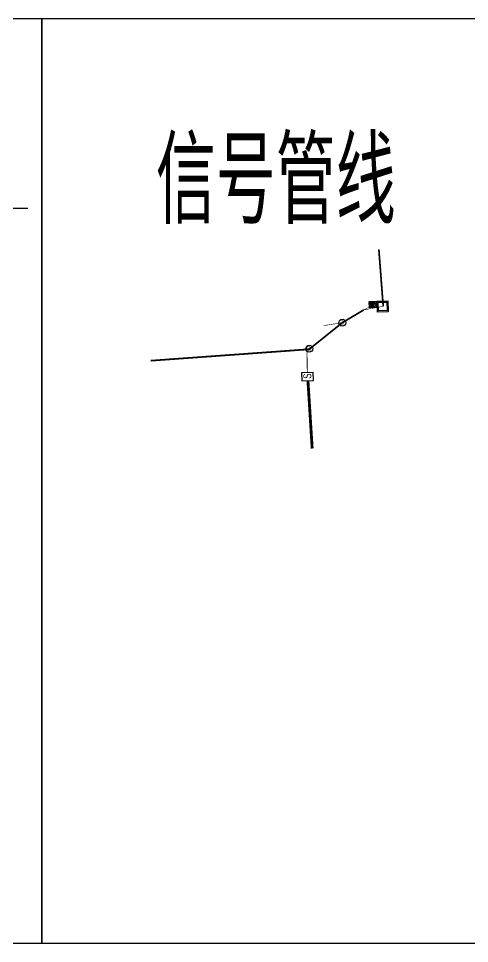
# Model space of a CAD drawing. Header units: millimetres. Extents: x 108070 to 108876, y 12470 to 12955.
# Drawn here: x 108223.3 to 108302.2, y 12720.9 to 12882.8 of the extents above; entities that cross this region are included whole.
import ezdxf

# ---------------------------------------------------------------- set-up
doc = ezdxf.new("R2010")
doc.units = ezdxf.units.MM
doc.header["$LTSCALE"] = 10
doc.linetypes.add('HIDDEN', pattern=[9.525, 6.35, -3.175])
doc.layers.get('0').update_dxf_attribs({"linetype": 'CONTINUOUS'})
for name, color, linetype in [('@-交通信号', 7, 'CONTINUOUS'), ('@-交通管线', 7, 'CONTINUOUS'), ('@-信号标注', 5, 'CONTINUOUS'), ('@-图框', 7, 'CONTINUOUS')]:
    doc.layers.add(name, color=color, linetype=linetype)
doc.styles.add('gpshz', font='txt.shx', dxfattribs={"width": 0.7, "bigfont": 'hztxt.shx'})
doc.styles.add('szsjbg', font='complex.shx', dxfattribs={"width": 0.7, "bigfont": 'hztxt.shx'})

# ---------------------------------------------------------------- blocks, each defined once
blk = doc.blocks.new('ewqfg')
at = {"layer": '@-信号标注', "flags": 128}
blk.add_lwpolyline([(562349.56, 4301964.39), (562351.46, 4301964.39), (562351.46, 4301962.49), (562349.56, 4301962.49)], close=True, dxfattribs=at)
blk.add_lwpolyline([(562349.76, 4301964.19), (562351.26, 4301964.19), (562351.26, 4301962.69), (562349.76, 4301962.69), (562349.76, 4301964.19)], dxfattribs=at)
blk = doc.blocks.new('ewagwgqeawef')
at = {"layer": '@-信号标注', "flags": 128}
blk.add_lwpolyline([(563344.18, 4302031.31), (563345.18, 4302031.36), (563345.1, 4302032.66), (563344.11, 4302032.61)], close=True, dxfattribs=at)
blk.add_lwpolyline([(563344.37, 4302031.52), (563344.96, 4302031.55), (563344.92, 4302032.45), (563344.32, 4302032.42), (563344.37, 4302031.52)], dxfattribs=at)
blk = doc.blocks.new('A$C2C600478')
at = {"layer": '@-交通管线'}
for p, q in [((0.493, 1.227), (0, 0.73)), ((1.194, 0.478), (0.493, 1.227)), ((0, 0.73), (0.683, 0)), ((0.683, 0), (1.194, 0.478))]:
    blk.add_line(p, q, dxfattribs=at)
blk = doc.blocks.new('A$C15A6583A')
at = {"layer": '@-交通管线'}
blk.add_blockref('A$C2C600478', (0, 0), dxfattribs=at)
at = {"layer": '@-交通管线', "insert": (0.218, 0.76), "char_height": 0.7, "width": 0.82065, "attachment_point": 1, "rotation": 43.1155, "style": 'szsjbg'}
blk.add_mtext('{\\fArial|b0|i0|c0|p32;S}', dxfattribs=at)
blk = doc.blocks.new('A$C56756BC1')
at = {"layer": '@-交通管线'}
blk.add_circle((0.6, 0.6), 0.6, dxfattribs=at)
at = {"layer": '@-交通管线', "insert": (0.21, 0.91), "char_height": 0.6, "width": 0.6421, "attachment_point": 1, "style": 'szsjbg'}
blk.add_mtext('{\\fArial|b0|i0|c0|p32;GA}', dxfattribs=at)
blk = doc.blocks.new('A$C311652FB')
at = {"layer": '@-交通信号', "linetype": 'ByBlock', "lineweight": -3}
for points in [[(0.96, 0), (0.96, 0.24), (0.01, 0.26), (0, 0.02)], [(0.64, 0.38, 1), (0.37, 0.38, 1)]]:
    blk.add_hatch(color=14, dxfattribs=at).paths.add_polyline_path(points)
at = {"layer": '@-交通信号', "color": 14}
blk.add_circle((0.5, 0.38), 0.132, dxfattribs=at)

msp = doc.modelspace()

# ---------------------------------------------------------------- linework, layer by layer
for points in [[(108069.68, 12882.75), (108227.37, 12882.75), (108227.37, 12720.95), (108069.68, 12720.95)], [(108227.37, 12882.75), (108344.12, 12882.75), (108344.12, 12720.94), (108227.37, 12720.94)]]:
    msp.add_lwpolyline(points, close=True)
at = {"layer": '@-交通信号'}
msp.add_lwpolyline([(108224.91, 12849.49), (108208.94, 12849.49)], dxfattribs=at)
at = {"layer": '@-交通管线', "color": 1, "const_width": 0.3, "flags": 128}
for points in [[(108279.96, 12829.54), (108283.72, 12831.77)], [(108246.4, 12822.89), (108274.18, 12824.89), (108279.96, 12829.54)]]:
    msp.add_lwpolyline(points, dxfattribs=at)
at = {"layer": '@-交通管线', "color": 6, "const_width": 0.1}
for points in [[(108283.72, 12831.77), (108285.3, 12832.59)], [(108283.72, 12831.77), (108287.12, 12832.41)], [(108279.96, 12829.54), (108276.71, 12829.03)]]:
    msp.add_lwpolyline(points, dxfattribs=at)
at = {"layer": '@-交通管线', "const_width": 0.15}
msp.add_lwpolyline([(108273.84, 12820.78), (108273.76, 12825.39)], dxfattribs=at)
at = {"layer": '@-交通管线', "color": 24, "linetype": 'HIDDEN', "ltscale": 0.5, "const_width": 0.5}
msp.add_lwpolyline([(108273.95, 12819.38), (108274.69, 12807.53)], dxfattribs=at)
at = {"layer": '@-信号标注', "linetype": 'HIDDEN', "ltscale": 0.1, "const_width": 0.3, "flags": 128}
msp.add_lwpolyline([(108287.12, 12832.41), (108286.36, 12842.38)], dxfattribs=at)

# ---------------------------------------------------------------- block references
at = {"layer": '@-交通信号', "rotation": 187.4483774620179}
msp.add_blockref('A$C311652FB', (108285.75, 12833.04), dxfattribs=at)
at = {"layer": '@-交通管线', "rotation": 98.79526819861243}
for p in [(108280.64, 12829.04), (108274.87, 12824.48)]:
    msp.add_blockref('A$C56756BC1', p, dxfattribs=at)
at = {"layer": '@-交通管线', "lineweight": 0, "ltscale": 0.5, "xscale": 1.999999997726239, "yscale": 1.999999997726239, "zscale": 1.999999997726239, "rotation": 48.30434908855272}
msp.add_blockref('A$C15A6583A', (108273.99, 12818.38), dxfattribs=at)
at = {"layer": '@-信号标注', "lineweight": 0}
for name, p, rotation in [('ewagwgqeawef', (4410317.29, -550511.93), 90), ('ewqfg', (-303584.55, -4306136.17), 1.999999986865657)]:
    msp.add_blockref(name, p, dxfattribs=dict(at, rotation=rotation))

# ---------------------------------------------------------------- texts
at = {"layer": '@-图框', "insert": (108247.31, 12861.84), "char_height": 15, "width": 70.2132, "attachment_point": 1, "style": 'gpshz'}
msp.add_mtext('信号管线', dxfattribs=at)

doc.saveas('drawing.dxf')
